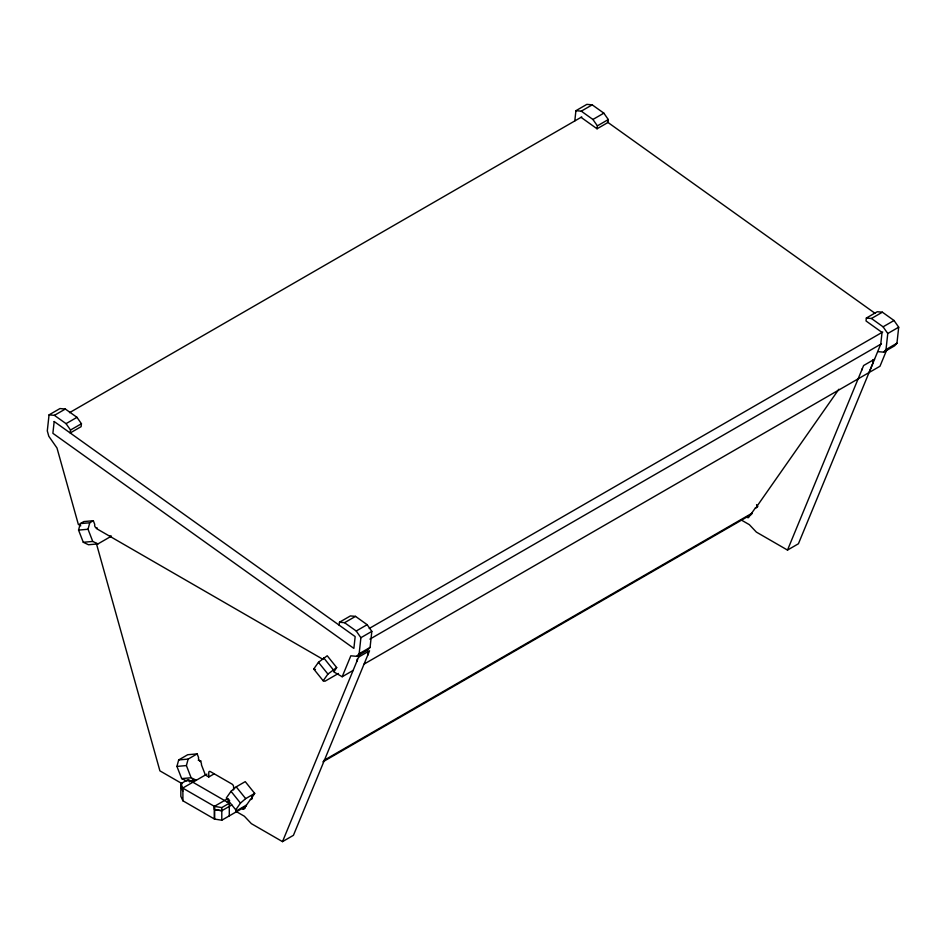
<?xml version="1.0" encoding="UTF-8"?>
<svg xmlns="http://www.w3.org/2000/svg" width="946" height="946" viewBox="0 0 946 946"><rect width="100%" height="100%" fill="white"/><g stroke="black" fill="none" stroke-linecap="round" stroke-linejoin="round"><path stroke-width="1.42" d="M49.05 414.868L54.407 415.341L66.054 423.654L70.512 430.04L70.193 432.972L81.12 426.658L81.439 423.737L76.981 417.34L65.345 409.027L59.988 408.554L49.05 414.868L47.3 430.903L48.802 436.26L56.985 447.99L78.341 524.415L80.777 525.822M339.153 625.164L339.472 622.232L350.41 615.929L355.519 616.378L367.154 624.691L371.825 631.384L370.075 647.419L367.71 650.02L356.772 656.335L350.824 655.803L342.18 676.745L333.678 671.826M356.772 656.335L359.149 653.733L360.899 637.699L356.228 631.006L344.581 622.681L339.472 622.232M574.801 120.887L575.925 110.682L586.851 104.367L592.208 104.84L603.844 113.153L608.313 119.551L607.994 122.472L597.056 128.786L581.045 117.339M597.056 128.786L597.375 125.853L592.917 119.468L581.282 111.155L575.925 110.682M877.687 351.616L883.647 352.149L894.573 345.834L896.95 343.232L898.7 327.198L894.029 320.505L882.382 312.192L877.273 311.742L866.347 318.045L866.028 320.978L882.039 332.413L880.75 344.202L869.055 372.558M883.647 352.149L886.012 349.547L887.774 333.512L883.091 326.819L871.455 318.495L866.347 318.045M111.451 536.122L97.958 543.903L88.486 544.754L83.283 542.283L78.553 530.103L80.292 523.623L83.851 521.565L93.323 520.726L94.73 524.356A2.649 2.093 84.9 0 0 97.19 527.892M97.958 543.903L92.755 541.443L88.025 529.252L89.764 522.771L93.323 520.726M186.87 781.065L181.667 778.593L176.937 766.414L178.676 759.934L187.698 754.731L197.158 753.879L198.565 757.51A2.649 2.093 84.9 0 0 201.108 761.033M188.219 780.947L196.33 780.214L191.127 777.754L186.397 765.562L188.136 759.094L197.158 753.879M235.601 811.171L244.364 816.232L251.376 823.659L282.499 841.633L360.308 652.988M740.6 519.614L749.362 524.675L756.374 532.101L787.498 550.075L863.627 365.523L874.553 359.208M887.005 349.24L879.981 366.244L364.044 664.116M338.42 673.469L324.927 681.262L323.189 680.789L313.729 669.011L318.459 662.295L327.221 655.767L336.681 667.545L334.175 671.423M252.133 797.301L254.699 793.41L245.239 781.633L236.216 786.847L231.013 791.317L226.283 798.046L235.743 809.823L237.481 810.284L246.48 805.058M323.189 680.789L327.919 674.072L336.681 667.545M235.743 809.823L240.473 803.095L245.676 798.625L254.699 793.41M242.377 809.007A2.318 1.336 60 0 0 243.796 808.877L250.477 799.429M838.865 389.244L757.379 505.672M756.563 504.644A2.992 1.726 60 0 1 755.44 507.86L748.534 517.557A2.318 1.336 60 0 1 747.375 517.45M54.407 415.341L65.345 409.027M581.282 111.155L592.208 104.84M69.507 412.681L581.755 116.926M66.054 423.654L76.981 417.34M592.917 119.468L603.844 113.153M70.512 430.04L81.439 423.737M597.375 125.853L608.313 119.551M344.581 622.681L355.519 616.378M871.455 318.495L882.382 312.192M356.228 631.006L367.154 624.691M883.091 326.819L894.029 320.505M369.224 628.487L882.748 332.011M360.899 637.699L371.825 631.384M887.774 333.512L898.7 327.198M369.921 639.129L881.459 343.8M359.149 653.733L370.075 647.419M886.012 349.547L896.95 343.232M358.617 657.08L369.555 650.777L293.426 835.318L282.499 841.633M342.18 676.745L353.118 670.43M246.114 806.169L221.79 820.206L214.576 819.094L182.933 800.813L180.852 796.331L180.852 783.714L188.148 779.492L229.287 803.249L229.287 815.878M189.425 781.916L193.256 779.705M206.926 774.124L182.85 788.018L182.933 800.813M198.282 760.277A2.992 1.726 60 0 1 200.623 761.767A2.992 1.726 60 0 1 201.415 764.782L205.388 775.022L208.77 776.973L214.234 773.816M227.087 799.027L214.387 806.359L182.933 788.195L180.852 783.714M227.111 802.196L229.665 800.73L228.021 798.507M214.387 818.976L214.387 806.359L221.79 807.588L229.287 803.249M221.79 810.734L214.435 809.528L214.387 806.359L214.576 809.622L221.79 810.734L231.853 804.94M252.298 798.377L250.442 799.417A2.992 1.726 60 0 0 251.565 796.201M755.44 507.86L757.876 506.453M323.922 760.383L752.283 513.063M322.905 761.826L751.703 514.269M243.796 808.877L245.156 808.085M787.498 550.075L798.424 543.761L872.685 363.749A7.734 4.458 60 0 0 872.851 359.929M80.292 523.623L89.764 522.771M78.553 530.103L88.025 529.252M83.283 542.283L92.755 541.443M178.676 759.934L188.136 759.094M176.937 766.414L186.397 765.562M181.667 778.593L191.127 777.754M313.729 669.011L315.467 669.484M96.315 528.483L322.929 659.315M182.306 783.785L159.898 770.848L96.374 543.465M607.568 122.176L874.979 313.256M323.662 657.813L333.122 669.591M318.459 662.295L327.919 674.072M236.216 786.847L245.676 798.625M231.013 791.317L240.473 803.095M180.852 786.871L182.85 791.175M233.627 789.863L233.627 786.918A2.318 1.336 60 0 0 231.995 784.08L210.402 771.617A2.318 1.336 60 0 0 208.77 772.563L208.77 776.973M221.79 807.588L221.79 820.206M214.576 809.622L214.576 819.094M367.852 651.487A7.734 4.458 60 0 1 367.687 655.306M357.103 659.22A7.734 4.458 60 0 1 356.748 661.621M111.214 536.571A2.98 1.726 60 0 1 109.984 535.897M862.043 368.964A7.734 4.458 60 0 1 861.747 370.063M54.182 421.526L52.881 433.315L353.875 648.388L355.164 636.599L54.182 421.526"/></g></svg>
